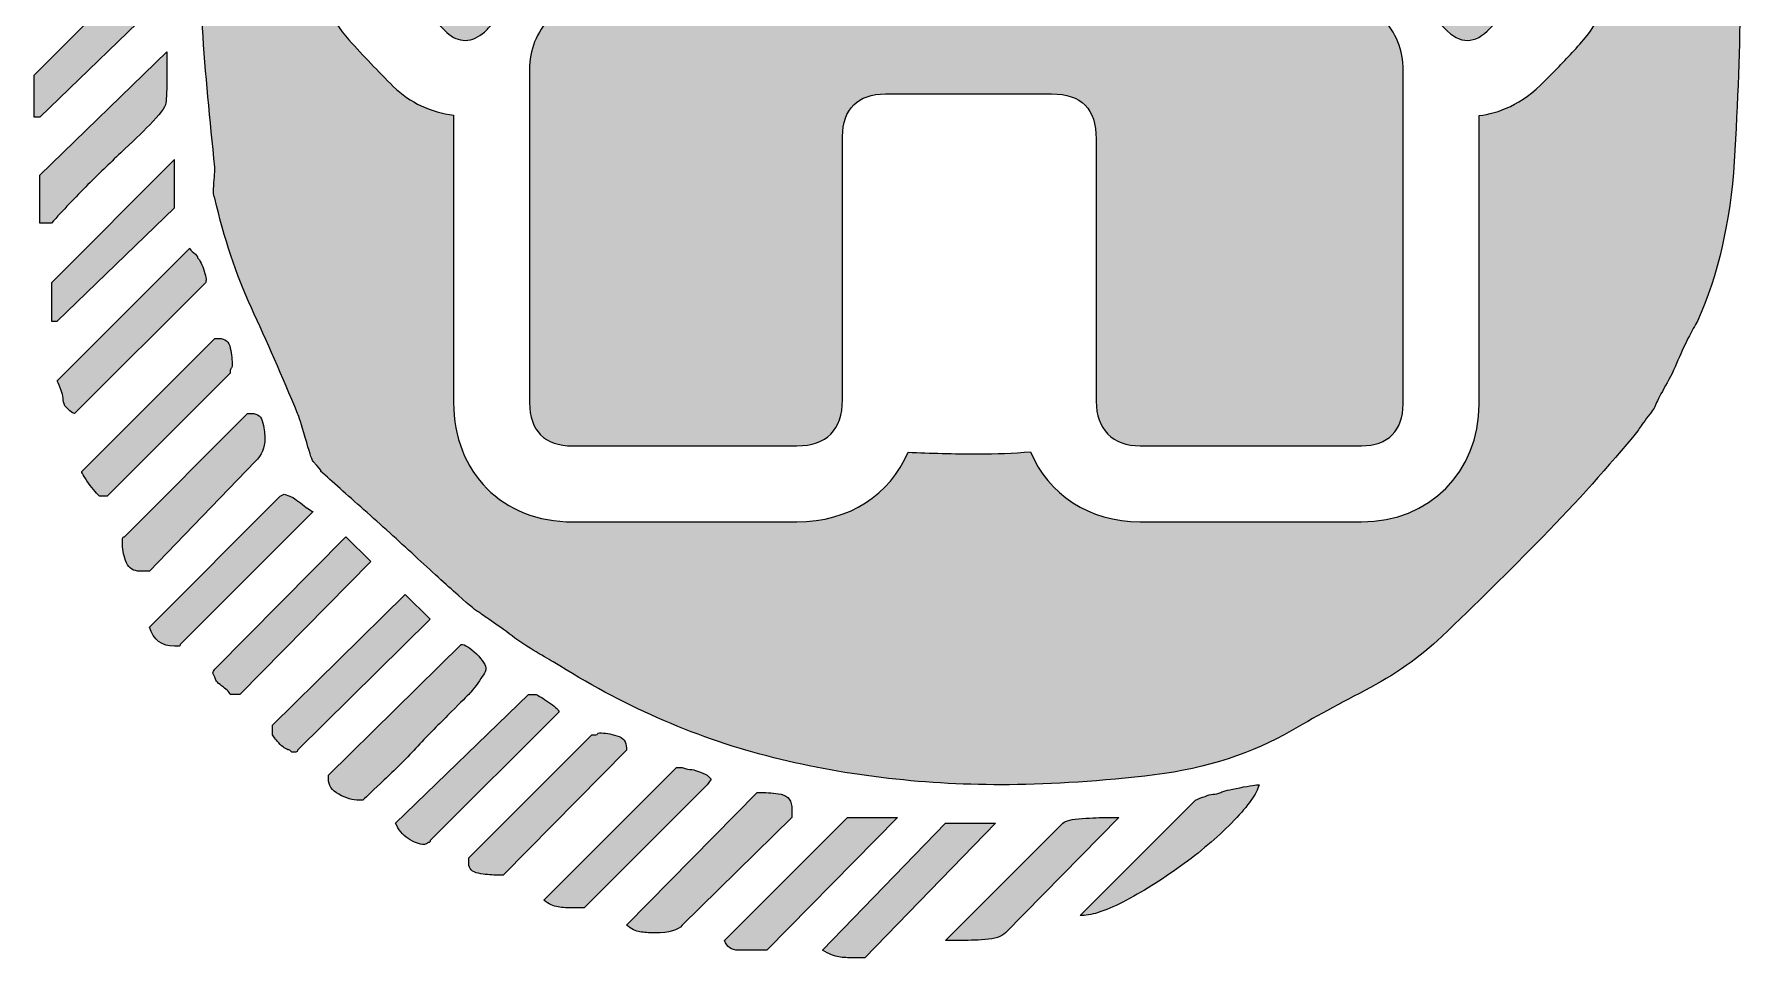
# Model space of a CAD drawing. Header units: inches. Extents: x 34 to 466, y -443 to -56.
# Drawn here: x 135.3 to 245.5, y -441 to -381.3 of the extents above; entities that cross this region are included whole.
import ezdxf

# ---------------------------------------------------------------- set-up
doc = ezdxf.new("R2010")
doc.units = ezdxf.units.IN
doc.header["$MEASUREMENT"] = 0
doc.layers.add('Layer 1', color=7, linetype='Continuous')

# ---------------------------------------------------------------- blocks, each defined once
blk = doc.blocks.new('block 9')
at = {"layer": 'Layer 1', "true_color": 0x024d84}
h = blk.add_hatch(color=156, dxfattribs=at)
h.dxf.hatch_style = 2
edge = h.paths.add_edge_path()
edge.add_spline(control_points=[(245.39, -374.45), (245.39, -373.66), (245.37, -372.95), (245.33, -372.33), (245.29, -371.71), (245.27, -371.36), (245.27, -371.28), (245.27, -371.19), (245.25, -370.96), (245.21, -370.59), (245.16, -370.22), (245.1, -369.83), (245.02, -369.41), (244.94, -369), (244.88, -368.6), (244.83, -368.23), (244.79, -367.86), (244.77, -367.59), (244.77, -367.42), (244.77, -367.42), (244.77, -364.94), (244.77, -364.94), (244.77, -364.77), (244.63, -364.4), (244.34, -363.82), (244.05, -363.24), (243.86, -362.87), (243.78, -362.7), (243.78, -362.62), (243.72, -362.39), (243.59, -362.02), (243.47, -361.64), (243.34, -361.25), (243.22, -360.83), (243.09, -360.42), (242.99, -360.03), (242.91, -359.65), (242.82, -359.28), (242.78, -359.05), (242.78, -358.97), (242.7, -358.81), (242.49, -358.29), (242.16, -357.42), (241.83, -356.55), (241.67, -356.03), (241.67, -355.86), (241.67, -355.78), (241.68, -355.43), (241.73, -354.81), (241.77, -354.18), (241.75, -353.83), (241.67, -353.75), (241.58, -353.58), (241.31, -353.27), (240.86, -352.82), (240.4, -352.36), (240.13, -352.09), (240.05, -352.01), (239.97, -351.93), (239.78, -351.68), (239.49, -351.26), (239.2, -350.85), (239.01, -350.56), (238.93, -350.39), (238.76, -350.14), (238.47, -349.75), (238.06, -349.21), (237.64, -348.67), (237.25, -348.16), (236.88, -347.66), (236.51, -347.16), (236.15, -346.73), (235.82, -346.35), (235.49, -345.98), (235.33, -345.75), (235.33, -345.67), (233.17, -343.27), (230.79, -341.2), (228.18, -339.45), (225.57, -337.71), (222.94, -335.89), (220.29, -333.98), (220.12, -333.82), (219.68, -333.45), (218.98, -332.87), (218.27, -332.29), (217.84, -331.96), (217.68, -331.87), (213.53, -329.47), (209.3, -327.89), (205, -327.15), (200.69, -326.4), (196.21, -326.03), (191.57, -326.03), (187.1, -326.03), (182.81, -326.84), (178.71, -328.45), (174.6, -330.07), (170.77, -332.08), (167.21, -334.48), (165.55, -335.56), (164.1, -336.56), (162.86, -337.47), (161.61, -338.38), (160.41, -339.5), (159.25, -340.82), (156.68, -343.89), (154.26, -347.1), (151.98, -350.45), (149.7, -353.81), (148.02, -357.35), (146.95, -361.08), (146.37, -362.91), (146.03, -364.69), (145.95, -366.43), (145.87, -368.17), (145.83, -369.99), (145.83, -371.9), (145.83, -374.96), (145.93, -377.97), (146.14, -380.91), (146.34, -383.85), (146.62, -386.86), (146.95, -389.92), (146.95, -390), (146.93, -390.34), (146.88, -390.92), (146.84, -391.5), (146.86, -391.83), (146.95, -391.91), (147.53, -394.48), (148.31, -396.84), (149.31, -399), (150.3, -401.15), (151.3, -403.43), (152.29, -405.83), (152.37, -406), (152.54, -406.52), (152.79, -407.39), (153.04, -408.26), (153.2, -408.77), (153.29, -408.94), (153.29, -408.94), (153.53, -409.19), (153.53, -409.19), (153.78, -409.44), (153.87, -409.56), (153.78, -409.56), (154.53, -410.23), (155.46, -411.05), (156.58, -412.05), (157.7, -413.04), (158.8, -414.04), (159.87, -415.03), (160.95, -416.02), (161.88, -416.88), (162.67, -417.58), (163.46, -418.28), (163.89, -418.64), (163.98, -418.64), (164.06, -418.72), (164.29, -418.88), (164.66, -419.13), (165.03, -419.38), (165.47, -419.69), (165.97, -420.06), (166.46, -420.44), (166.98, -420.79), (167.52, -421.12), (168.06, -421.45), (168.49, -421.7), (168.82, -421.87), (173.22, -424.68), (177.81, -426.71), (182.62, -427.96), (187.43, -429.2), (192.48, -429.82), (197.79, -429.82), (200.52, -429.82), (203.61, -429.64), (207.05, -429.26), (210.49, -428.89), (213.49, -428), (216.06, -426.59), (217.63, -425.68), (219.37, -424.73), (221.28, -423.73), (223.19, -422.74), (224.84, -421.58), (226.25, -420.25), (228.41, -418.18), (230.58, -416.02), (232.78, -413.79), (234.97, -411.55), (237.02, -409.27), (238.93, -406.95), (239.01, -406.78), (239.2, -406.52), (239.49, -406.14), (239.78, -405.77), (239.97, -405.5), (240.05, -405.33), (240.13, -405.09), (240.32, -404.71), (240.61, -404.22), (240.9, -403.72), (241.17, -403.18), (241.42, -402.6), (241.67, -402.02), (241.91, -401.48), (242.16, -400.98), (242.41, -400.49), (242.62, -400.11), (242.78, -399.87), (244.11, -396.88), (244.9, -393.44), (245.15, -389.55), (245.39, -385.65), (245.52, -382.05), (245.52, -378.73), (245.52, -378.24), (245.5, -377.6), (245.46, -376.81), (245.41, -376.02), (245.39, -375.23), (245.39, -374.45)], knot_values=[0, 0, 0, 0, 1, 1, 1, 2, 2, 2, 3, 3, 3, 4, 4, 4, 5, 5, 5, 6, 6, 6, 7, 7, 7, 8, 8, 8, 9, 9, 9, 10, 10, 10, 11, 11, 11, 12, 12, 12, 13, 13, 13, 14, 14, 14, 15, 15, 15, 16, 16, 16, 17, 17, 17, 18, 18, 18, 19, 19, 19, 20, 20, 20, 21, 21, 21, 22, 22, 22, 23, 23, 23, 24, 24, 24, 25, 25, 25, 26, 26, 26, 27, 27, 27, 28, 28, 28, 29, 29, 29, 30, 30, 30, 31, 31, 31, 32, 32, 32, 33, 33, 33, 34, 34, 34, 35, 35, 35, 36, 36, 36, 37, 37, 37, 38, 38, 38, 39, 39, 39, 40, 40, 40, 41, 41, 41, 42, 42, 42, 43, 43, 43, 44, 44, 44, 45, 45, 45, 46, 46, 46, 47, 47, 47, 48, 48, 48, 49, 49, 49, 50, 50, 50, 51, 51, 51, 52, 52, 52, 53, 53, 53, 54, 54, 54, 55, 55, 55, 56, 56, 56, 57, 57, 57, 58, 58, 58, 59, 59, 59, 60, 60, 60, 61, 61, 61, 62, 62, 62, 63, 63, 63, 64, 64, 64, 65, 65, 65, 66, 66, 66, 67, 67, 67, 68, 68, 68, 69, 69, 69, 70, 70, 70, 71, 71, 71, 72, 72, 72, 73, 73, 73, 74, 74, 74, 75, 75, 75, 75], degree=3, periodic=1)
edge = h.paths.add_edge_path()
edge.add_spline(control_points=[(236.82, -379.35), (236.76, -379.46), (236.72, -379.56), (236.67, -379.66), (236.43, -380.16), (236.07, -380.92), (235.42, -381.68), (234.77, -382.44), (234.11, -383.12), (233.47, -383.77), (233.47, -383.77), (232.91, -384.34), (232.91, -384.34), (231.42, -385.89), (229.88, -386.43), (228.67, -386.58), (228.66, -390.47), (228.66, -394.36), (228.66, -398.25), (228.66, -398.25), (228.66, -405.22), (228.66, -405.22), (228.66, -409.63), (225.46, -412.83), (221.07, -412.83), (221.07, -412.83), (213.77, -412.84), (213.77, -412.84), (213.77, -412.84), (206.75, -412.83), (206.75, -412.83), (203.45, -412.83), (200.82, -411.04), (199.66, -408.31), (198.56, -408.39), (197.44, -408.44), (196.29, -408.44), (194.69, -408.44), (193.2, -408.4), (191.75, -408.33), (190.58, -411.08), (187.96, -412.83), (184.57, -412.83), (184.57, -412.83), (177.14, -412.84), (177.14, -412.84), (177.14, -412.84), (170.07, -412.83), (170.07, -412.83), (165.54, -412.83), (162.38, -409.66), (162.38, -405.12), (162.38, -405.12), (162.38, -395.85), (162.38, -395.85), (162.38, -395.85), (162.38, -394.31), (162.38, -394.31), (162.38, -394.31), (162.38, -391.31), (162.38, -391.31), (162.38, -389.72), (162.38, -388.14), (162.38, -386.55), (160.92, -386.38), (159.56, -385.75), (158.48, -384.69), (157.5, -383.72), (156.54, -382.71), (155.61, -381.69), (153.11, -378.94), (153.22, -374.93), (155.87, -372.16), (155.87, -372.16), (161.63, -366.15), (161.63, -366.15), (161.63, -366.15), (164.02, -363.65), (164.02, -363.65), (164.02, -363.65), (167.72, -359.79), (167.72, -359.79), (167.72, -359.79), (190.47, -336.03), (190.47, -336.03), (192.31, -334.1), (194.24, -333.7), (195.53, -333.7), (195.53, -333.7), (195.53, -333.7), (195.53, -333.7), (196.82, -333.7), (198.73, -334.09), (200.54, -335.99), (200.54, -335.99), (202.1, -337.62), (202.1, -337.62), (203.12, -338.68), (204.13, -339.74), (205.15, -340.8), (205.77, -337.54), (208.41, -335.37), (211.98, -335.36), (211.98, -335.36), (214.38, -335.36), (214.38, -335.36), (214.38, -335.36), (216.41, -335.36), (216.41, -335.36), (220.36, -335.38), (223.25, -338.25), (223.28, -342.18), (223.3, -343.88), (223.29, -345.57), (223.29, -347.27), (223.29, -347.27), (223.29, -349.34), (223.29, -349.34), (223.29, -349.34), (223.29, -350.99), (223.29, -350.99), (223.29, -352.82), (223.29, -354.64), (223.27, -356.46), (223.26, -357.62), (222.89, -358.5), (222.61, -359.05), (226.79, -363.43), (230.98, -367.8), (235.17, -372.18), (235.91, -372.96), (236.31, -373.75), (236.58, -374.28), (236.63, -374.37), (236.67, -374.46), (236.73, -374.56), (236.73, -374.56), (238.12, -376.93), (238.12, -376.93), (238.12, -376.93), (236.82, -379.35), (236.82, -379.35)], knot_values=[0, 0, 0, 0, 1, 1, 1, 2, 2, 2, 3, 3, 3, 4, 4, 4, 5, 5, 5, 6, 6, 6, 7, 7, 7, 8, 8, 8, 9, 9, 9, 10, 10, 10, 11, 11, 11, 12, 12, 12, 13, 13, 13, 14, 14, 14, 15, 15, 15, 16, 16, 16, 17, 17, 17, 18, 18, 18, 19, 19, 19, 20, 20, 20, 21, 21, 21, 22, 22, 22, 23, 23, 23, 24, 24, 24, 25, 25, 25, 26, 26, 26, 27, 27, 27, 28, 28, 28, 29, 29, 29, 30, 30, 30, 31, 31, 31, 32, 32, 32, 33, 33, 33, 34, 34, 34, 35, 35, 35, 36, 36, 36, 37, 37, 37, 38, 38, 38, 39, 39, 39, 40, 40, 40, 41, 41, 41, 42, 42, 42, 43, 43, 43, 44, 44, 44, 45, 45, 45, 46, 46, 46, 47, 47, 47, 47], degree=3, periodic=1)
h = blk.add_hatch(color=156, dxfattribs=at)
h.dxf.hatch_style = 2
edge = h.paths.add_edge_path()
edge.add_spline(control_points=[(143.84, -378.73), (143.84, -378.73), (143.84, -378.24), (143.84, -378.24), (143.84, -377.82), (143.78, -377.45), (143.65, -377.12), (143.53, -376.79), (143.38, -376.41), (143.22, -376), (143.22, -376), (135.26, -383.96), (135.26, -383.96), (135.26, -383.96), (135.26, -386.69), (135.26, -386.69), (135.26, -386.69), (135.64, -386.69), (135.64, -386.69), (135.64, -386.69), (143.84, -378.73), (143.84, -378.73)], knot_values=[0, 0, 0, 0, 1, 1, 1, 2, 2, 2, 3, 3, 3, 4, 4, 4, 5, 5, 5, 6, 6, 6, 7, 7, 7, 7], degree=3, periodic=1)
h = blk.add_hatch(color=156, dxfattribs=at)
h.dxf.hatch_style = 2
edge = h.paths.add_edge_path()
edge.add_spline(control_points=[(138.74, -391.04), (139.4, -390.38), (140.11, -389.69), (140.86, -388.99), (141.6, -388.29), (142.22, -387.68), (142.72, -387.19), (143.38, -386.52), (143.73, -386.05), (143.78, -385.76), (143.82, -385.47), (143.84, -384.87), (143.84, -383.96), (143.84, -383.96), (143.84, -382.46), (143.84, -382.46), (143.84, -382.46), (135.64, -390.42), (135.64, -390.42), (135.64, -390.42), (135.64, -393.53), (135.64, -393.53), (135.64, -393.53), (136.38, -393.53), (136.38, -393.53), (137.13, -392.7), (137.91, -391.87), (138.74, -391.04)], knot_values=[0, 0, 0, 0, 1, 1, 1, 2, 2, 2, 3, 3, 3, 4, 4, 4, 5, 5, 5, 6, 6, 6, 7, 7, 7, 8, 8, 8, 9, 9, 9, 9], degree=3, periodic=1)
h = blk.add_hatch(color=156, dxfattribs=at)
h.dxf.hatch_style = 2
h.paths.add_polyline_path([(144.34, -392.53), (144.34, -389.42), (136.38, -397.38), (136.38, -399.87), (136.75, -399.87)])
h = blk.add_hatch(color=156, dxfattribs=at)
h.dxf.hatch_style = 2
edge = h.paths.add_edge_path()
edge.add_spline(control_points=[(146.26, -396.63), (146.14, -396.22), (145.99, -395.93), (145.83, -395.76), (145.83, -395.68), (145.75, -395.58), (145.58, -395.45), (145.41, -395.33), (145.33, -395.23), (145.33, -395.14), (145.33, -395.14), (136.75, -403.72), (136.75, -403.72), (136.84, -403.89), (136.92, -404.09), (137, -404.34), (137.08, -404.51), (137.13, -404.67), (137.13, -404.84), (137.13, -405), (137.17, -405.17), (137.25, -405.33), (137.33, -405.42), (137.44, -405.52), (137.56, -405.65), (137.69, -405.77), (137.79, -405.83), (137.87, -405.83), (137.87, -405.83), (146.33, -397.38), (146.33, -397.38), (146.41, -397.3), (146.39, -397.05), (146.26, -396.63)], knot_values=[0, 0, 0, 0, 1, 1, 1, 2, 2, 2, 3, 3, 3, 4, 4, 4, 5, 5, 5, 6, 6, 6, 7, 7, 7, 8, 8, 8, 9, 9, 9, 10, 10, 10, 11, 11, 11, 11], degree=3, periodic=1)
h = blk.add_hatch(color=156, dxfattribs=at)
h.dxf.hatch_style = 2
edge = h.paths.add_edge_path()
edge.add_spline(control_points=[(147.94, -403.1), (147.94, -403.02), (147.96, -402.95), (148, -402.91), (148.04, -402.87), (148.07, -402.81), (148.07, -402.72), (148.07, -402.39), (148.02, -402.02), (147.94, -401.61), (147.86, -401.19), (147.61, -400.98), (147.2, -400.98), (147.2, -400.98), (146.95, -400.98), (146.95, -400.98), (146.95, -400.98), (138.37, -409.56), (138.37, -409.56), (138.29, -409.56), (138.39, -409.77), (138.68, -410.18), (138.97, -410.6), (139.24, -410.93), (139.49, -411.18), (139.49, -411.18), (139.61, -411.18), (139.61, -411.18), (139.61, -411.18), (139.99, -411.18), (139.99, -411.18), (139.99, -411.18), (147.94, -403.22), (147.94, -403.22), (147.94, -403.22), (147.94, -403.1), (147.94, -403.1)], knot_values=[0, 0, 0, 0, 1, 1, 1, 2, 2, 2, 3, 3, 3, 4, 4, 4, 5, 5, 5, 6, 6, 6, 7, 7, 7, 8, 8, 8, 9, 9, 9, 10, 10, 10, 11, 11, 11, 12, 12, 12, 12], degree=3, periodic=1)
h = blk.add_hatch(color=156, dxfattribs=at)
h.dxf.hatch_style = 2
edge = h.paths.add_edge_path()
edge.add_spline(control_points=[(149.56, -408.94), (149.97, -408.53), (150.18, -408.03), (150.18, -407.45), (150.18, -407.2), (150.14, -406.87), (150.05, -406.45), (149.97, -406.04), (149.72, -405.83), (149.31, -405.83), (149.31, -405.83), (149.06, -405.83), (149.06, -405.83), (149.06, -405.83), (141.11, -413.79), (141.11, -413.79), (141.02, -413.79), (140.98, -413.83), (140.98, -413.91), (140.98, -413.91), (140.98, -414.28), (140.98, -414.28), (140.98, -414.7), (141.06, -415.09), (141.23, -415.47), (141.39, -415.84), (141.68, -416.02), (142.1, -416.02), (142.1, -416.02), (142.72, -416.02), (142.72, -416.02), (142.72, -416.02), (149.56, -408.94), (149.56, -408.94)], knot_values=[0, 0, 0, 0, 1, 1, 1, 2, 2, 2, 3, 3, 3, 4, 4, 4, 5, 5, 5, 6, 6, 6, 7, 7, 7, 8, 8, 8, 9, 9, 9, 10, 10, 10, 11, 11, 11, 11], degree=3, periodic=1)
h = blk.add_hatch(color=156, dxfattribs=at)
h.dxf.hatch_style = 2
edge = h.paths.add_edge_path()
edge.add_spline(control_points=[(152.48, -411.61), (152.1, -411.32), (151.88, -411.18), (151.79, -411.18), (151.79, -411.18), (151.42, -411.05), (151.42, -411.05), (151.42, -411.05), (151.17, -411.18), (151.17, -411.18), (151.17, -411.18), (142.72, -419.63), (142.72, -419.63), (142.97, -420.46), (143.51, -420.87), (144.34, -420.87), (144.34, -420.87), (144.59, -420.87), (144.59, -420.87), (144.67, -420.87), (144.71, -420.83), (144.71, -420.75), (144.71, -420.75), (153.29, -412.17), (153.29, -412.17), (153.12, -412.09), (152.85, -411.9), (152.48, -411.61)], knot_values=[0, 0, 0, 0, 1, 1, 1, 2, 2, 2, 3, 3, 3, 4, 4, 4, 5, 5, 5, 6, 6, 6, 7, 7, 7, 8, 8, 8, 9, 9, 9, 9], degree=3, periodic=1)
h = blk.add_hatch(color=156, dxfattribs=at)
h.dxf.hatch_style = 2
edge = h.paths.add_edge_path()
edge.add_spline(control_points=[(155.4, -413.79), (155.4, -413.79), (146.95, -422.36), (146.95, -422.36), (146.86, -422.45), (146.82, -422.53), (146.82, -422.61), (146.82, -422.61), (146.95, -422.86), (146.95, -422.86), (146.95, -423.03), (147.09, -423.21), (147.38, -423.42), (147.67, -423.63), (147.86, -423.81), (147.94, -423.98), (147.94, -423.98), (148.31, -423.98), (148.31, -423.98), (148.31, -423.98), (148.56, -423.98), (148.56, -423.98), (148.56, -423.98), (157.02, -415.4), (157.02, -415.4), (157.02, -415.4), (155.4, -413.79), (155.4, -413.79)], knot_values=[0, 0, 0, 0, 1, 1, 1, 2, 2, 2, 3, 3, 3, 4, 4, 4, 5, 5, 5, 6, 6, 6, 7, 7, 7, 8, 8, 8, 9, 9, 9, 9], degree=3, periodic=1)
h = blk.add_hatch(color=156, dxfattribs=at)
h.dxf.hatch_style = 2
edge = h.paths.add_edge_path()
edge.add_spline(control_points=[(159.25, -417.52), (159.25, -417.52), (150.68, -425.97), (150.68, -425.97), (150.68, -425.97), (150.68, -426.34), (150.68, -426.34), (150.68, -426.34), (150.68, -426.59), (150.68, -426.59), (150.76, -426.76), (150.92, -426.96), (151.17, -427.21), (151.42, -427.46), (151.63, -427.58), (151.79, -427.58), (151.79, -427.58), (151.92, -427.71), (151.92, -427.71), (151.92, -427.71), (152.17, -427.71), (152.17, -427.71), (152.25, -427.71), (152.29, -427.67), (152.29, -427.58), (152.29, -427.58), (160.87, -419.13), (160.87, -419.13), (160.87, -419.13), (159.25, -417.52), (159.25, -417.52)], knot_values=[0, 0, 0, 0, 1, 1, 1, 2, 2, 2, 3, 3, 3, 4, 4, 4, 5, 5, 5, 6, 6, 6, 7, 7, 7, 8, 8, 8, 9, 9, 9, 10, 10, 10, 10], degree=3, periodic=1)
h = blk.add_hatch(color=156, dxfattribs=at)
h.dxf.hatch_style = 2
edge = h.paths.add_edge_path()
edge.add_spline(control_points=[(161.99, -425.35), (162.65, -424.68), (163.11, -424.23), (163.36, -423.98), (163.52, -423.81), (163.75, -423.53), (164.04, -423.11), (164.33, -422.7), (164.47, -422.45), (164.47, -422.36), (164.47, -422.12), (164.27, -421.78), (163.85, -421.37), (163.44, -420.96), (163.11, -420.75), (162.86, -420.75), (162.86, -420.75), (154.28, -429.2), (154.28, -429.2), (154.28, -429.2), (154.28, -429.45), (154.28, -429.45), (154.28, -429.86), (154.51, -430.19), (154.96, -430.44), (155.42, -430.69), (155.85, -430.82), (156.27, -430.82), (156.27, -430.82), (156.52, -430.82), (156.52, -430.82), (156.77, -430.57), (157.22, -430.13), (157.89, -429.51), (158.55, -428.89), (159.23, -428.21), (159.94, -427.46), (160.64, -426.71), (161.32, -426.01), (161.99, -425.35)], knot_values=[0, 0, 0, 0, 1, 1, 1, 2, 2, 2, 3, 3, 3, 4, 4, 4, 5, 5, 5, 6, 6, 6, 7, 7, 7, 8, 8, 8, 9, 9, 9, 10, 10, 10, 11, 11, 11, 12, 12, 12, 13, 13, 13, 13], degree=3, periodic=1)
h = blk.add_hatch(color=156, dxfattribs=at)
h.dxf.hatch_style = 2
edge = h.paths.add_edge_path()
edge.add_spline(control_points=[(168.51, -424.48), (168.14, -424.23), (167.87, -424.06), (167.71, -423.98), (167.71, -423.98), (167.33, -423.98), (167.33, -423.98), (167.33, -423.98), (167.21, -423.98), (167.21, -423.98), (167.21, -423.98), (158.63, -432.31), (158.63, -432.31), (158.8, -432.72), (159.07, -433.05), (159.44, -433.3), (159.81, -433.55), (160.16, -433.68), (160.5, -433.68), (160.58, -433.68), (160.66, -433.63), (160.74, -433.55), (160.83, -433.55), (160.87, -433.51), (160.87, -433.43), (160.87, -433.43), (169.2, -425.1), (169.2, -425.1), (169.11, -424.93), (168.89, -424.73), (168.51, -424.48)], knot_values=[0, 0, 0, 0, 1, 1, 1, 2, 2, 2, 3, 3, 3, 4, 4, 4, 5, 5, 5, 6, 6, 6, 7, 7, 7, 8, 8, 8, 9, 9, 9, 10, 10, 10, 10], degree=3, periodic=1)
h = blk.add_hatch(color=156, dxfattribs=at)
h.dxf.hatch_style = 2
edge = h.paths.add_edge_path()
edge.add_spline(control_points=[(173.55, -427.46), (173.55, -427.05), (173.34, -426.78), (172.93, -426.65), (172.51, -426.53), (172.14, -426.47), (171.81, -426.47), (171.72, -426.47), (171.68, -426.49), (171.68, -426.53), (171.68, -426.57), (171.64, -426.59), (171.56, -426.59), (171.56, -426.59), (171.31, -426.59), (171.31, -426.59), (171.31, -426.59), (163.36, -434.55), (163.36, -434.55), (163.36, -434.55), (163.36, -434.92), (163.36, -434.92), (163.36, -435.25), (163.56, -435.46), (163.98, -435.54), (164.39, -435.62), (164.76, -435.66), (165.1, -435.66), (165.1, -435.66), (165.59, -435.66), (165.59, -435.66), (165.59, -435.66), (173.55, -427.58), (173.55, -427.58), (173.55, -427.58), (173.55, -427.46), (173.55, -427.46)], knot_values=[0, 0, 0, 0, 1, 1, 1, 2, 2, 2, 3, 3, 3, 4, 4, 4, 5, 5, 5, 6, 6, 6, 7, 7, 7, 8, 8, 8, 9, 9, 9, 10, 10, 10, 11, 11, 11, 12, 12, 12, 12], degree=3, periodic=1)
h = blk.add_hatch(color=156, dxfattribs=at)
h.dxf.hatch_style = 2
edge = h.paths.add_edge_path()
edge.add_spline(control_points=[(179.02, -429.45), (179.02, -429.45), (178.77, -429.2), (178.77, -429.2), (178.6, -429.12), (178.4, -429.04), (178.15, -428.95), (177.98, -428.87), (177.81, -428.83), (177.65, -428.83), (177.48, -428.83), (177.32, -428.79), (177.15, -428.7), (177.15, -428.7), (176.9, -428.7), (176.9, -428.7), (176.9, -428.7), (176.78, -428.7), (176.78, -428.7), (176.78, -428.7), (168.2, -437.28), (168.2, -437.28), (168.53, -437.53), (168.84, -437.67), (169.13, -437.72), (169.42, -437.76), (169.78, -437.78), (170.19, -437.78), (170.19, -437.78), (170.81, -437.78), (170.81, -437.78), (170.81, -437.78), (178.77, -429.82), (178.77, -429.82), (178.77, -429.82), (179.02, -429.45), (179.02, -429.45)], knot_values=[0, 0, 0, 0, 1, 1, 1, 2, 2, 2, 3, 3, 3, 4, 4, 4, 5, 5, 5, 6, 6, 6, 7, 7, 7, 8, 8, 8, 9, 9, 9, 10, 10, 10, 11, 11, 11, 12, 12, 12, 12], degree=3, periodic=1)
h = blk.add_hatch(color=156, dxfattribs=at)
h.dxf.hatch_style = 2
edge = h.paths.add_edge_path()
edge.add_spline(control_points=[(211.96, -430.32), (211.79, -430.4), (211.62, -430.44), (211.46, -430.44), (211.29, -430.44), (211.13, -430.48), (210.96, -430.57), (210.71, -430.65), (210.51, -430.73), (210.34, -430.82), (210.34, -430.82), (202.88, -438.27), (202.88, -438.27), (202.88, -438.27), (203.01, -438.27), (203.01, -438.27), (203.67, -438.27), (204.62, -437.94), (205.87, -437.28), (207.11, -436.62), (208.35, -435.83), (209.59, -434.92), (210.84, -434.01), (211.91, -433.07), (212.83, -432.12), (213.74, -431.17), (214.28, -430.4), (214.44, -429.82), (214.28, -429.82), (213.86, -429.88), (213.2, -430.01), (212.54, -430.13), (212.12, -430.24), (211.96, -430.32)], knot_values=[0, 0, 0, 0, 1, 1, 1, 2, 2, 2, 3, 3, 3, 4, 4, 4, 5, 5, 5, 6, 6, 6, 7, 7, 7, 8, 8, 8, 9, 9, 9, 10, 10, 10, 11, 11, 11, 11], degree=3, periodic=1)
h = blk.add_hatch(color=156, dxfattribs=at)
h.dxf.hatch_style = 2
edge = h.paths.add_edge_path()
edge.add_spline(control_points=[(184.24, -431.44), (184.24, -430.86), (184.01, -430.53), (183.55, -430.44), (183.1, -430.36), (182.66, -430.32), (182.25, -430.32), (182.25, -430.32), (182, -430.32), (182, -430.32), (182, -430.32), (173.55, -438.9), (173.55, -438.9), (173.88, -439.15), (174.17, -439.29), (174.42, -439.33), (174.67, -439.37), (175, -439.39), (175.41, -439.39), (176.32, -439.39), (176.9, -439.23), (177.15, -438.9), (177.15, -438.9), (184.24, -431.93), (184.24, -431.93), (184.24, -431.93), (184.24, -431.44), (184.24, -431.44)], knot_values=[0, 0, 0, 0, 1, 1, 1, 2, 2, 2, 3, 3, 3, 4, 4, 4, 5, 5, 5, 6, 6, 6, 7, 7, 7, 8, 8, 8, 9, 9, 9, 9], degree=3, periodic=1)
h = blk.add_hatch(color=156, dxfattribs=at)
h.dxf.hatch_style = 2
edge = h.paths.add_edge_path()
edge.add_spline(control_points=[(187.84, -431.93), (187.84, -431.93), (179.89, -439.89), (179.89, -439.89), (180.05, -440.3), (180.34, -440.51), (180.76, -440.51), (181.17, -440.51), (181.46, -440.51), (181.63, -440.51), (181.63, -440.51), (182.62, -440.51), (182.62, -440.51), (182.62, -440.51), (191.07, -431.93), (191.07, -431.93), (191.07, -431.93), (187.84, -431.93), (187.84, -431.93)], knot_values=[0, 0, 0, 0, 1, 1, 1, 2, 2, 2, 3, 3, 3, 4, 4, 4, 5, 5, 5, 6, 6, 6, 6], degree=3, periodic=1)
h = blk.add_hatch(color=156, dxfattribs=at)
h.dxf.hatch_style = 2
edge = h.paths.add_edge_path()
edge.add_spline(control_points=[(204.62, -431.93), (204.21, -431.93), (203.67, -431.96), (203.01, -432), (202.34, -432.04), (201.93, -432.14), (201.76, -432.31), (201.76, -432.31), (194.18, -439.89), (194.18, -439.89), (194.18, -439.89), (195.05, -439.89), (195.05, -439.89), (195.55, -439.89), (196.11, -439.87), (196.73, -439.83), (197.35, -439.79), (197.79, -439.64), (198.04, -439.39), (198.04, -439.39), (205.37, -431.93), (205.37, -431.93), (205.37, -431.93), (204.62, -431.93), (204.62, -431.93)], knot_values=[0, 0, 0, 0, 1, 1, 1, 2, 2, 2, 3, 3, 3, 4, 4, 4, 5, 5, 5, 6, 6, 6, 7, 7, 7, 8, 8, 8, 8], degree=3, periodic=1)
h = blk.add_hatch(color=156, dxfattribs=at)
h.dxf.hatch_style = 2
edge = h.paths.add_edge_path()
edge.add_spline(control_points=[(194.18, -432.31), (194.18, -432.31), (186.23, -440.51), (186.23, -440.51), (186.64, -440.76), (186.99, -440.9), (187.28, -440.95), (187.57, -440.99), (187.88, -441.01), (188.21, -441.01), (188.21, -441.01), (188.96, -441.01), (188.96, -441.01), (188.96, -441.01), (197.41, -432.31), (197.41, -432.31), (197.41, -432.31), (194.18, -432.31), (194.18, -432.31)], knot_values=[0, 0, 0, 0, 1, 1, 1, 2, 2, 2, 3, 3, 3, 4, 4, 4, 5, 5, 5, 6, 6, 6, 6], degree=3, periodic=1)
at = {"layer": 'Layer 1', "lineweight": 0}
blk.add_lwpolyline([(144.34, -392.53), (144.34, -389.42), (136.38, -397.38), (136.38, -399.87), (136.75, -399.87), (144.34, -392.53)], dxfattribs=at)
for points, knots in [([(245.39, -374.45), (245.39, -373.66), (245.37, -372.95), (245.33, -372.33), (245.29, -371.71), (245.27, -371.36), (245.27, -371.28), (245.27, -371.19), (245.25, -370.96), (245.21, -370.59), (245.16, -370.22), (245.1, -369.83), (245.02, -369.41), (244.94, -369), (244.88, -368.6), (244.83, -368.23), (244.79, -367.86), (244.77, -367.59), (244.77, -367.42), (244.77, -367.42), (244.77, -364.94), (244.77, -364.94), (244.77, -364.77), (244.63, -364.4), (244.34, -363.82), (244.05, -363.24), (243.86, -362.87), (243.78, -362.7), (243.78, -362.62), (243.72, -362.39), (243.59, -362.02), (243.47, -361.64), (243.34, -361.25), (243.22, -360.83), (243.09, -360.42), (242.99, -360.03), (242.91, -359.65), (242.82, -359.28), (242.78, -359.05), (242.78, -358.97), (242.7, -358.81), (242.49, -358.29), (242.16, -357.42), (241.83, -356.55), (241.67, -356.03), (241.67, -355.86), (241.67, -355.78), (241.68, -355.43), (241.73, -354.81), (241.77, -354.18), (241.75, -353.83), (241.67, -353.75), (241.58, -353.58), (241.31, -353.27), (240.86, -352.82), (240.4, -352.36), (240.13, -352.09), (240.05, -352.01), (239.97, -351.93), (239.78, -351.68), (239.49, -351.26), (239.2, -350.85), (239.01, -350.56), (238.93, -350.39), (238.76, -350.14), (238.47, -349.75), (238.06, -349.21), (237.64, -348.67), (237.25, -348.16), (236.88, -347.66), (236.51, -347.16), (236.15, -346.73), (235.82, -346.35), (235.49, -345.98), (235.33, -345.75), (235.33, -345.67), (233.17, -343.27), (230.79, -341.2), (228.18, -339.45), (225.57, -337.71), (222.94, -335.89), (220.29, -333.98), (220.12, -333.82), (219.68, -333.45), (218.98, -332.87), (218.27, -332.29), (217.84, -331.96), (217.68, -331.87), (213.53, -329.47), (209.3, -327.89), (205, -327.15), (200.69, -326.4), (196.21, -326.03), (191.57, -326.03), (187.1, -326.03), (182.81, -326.84), (178.71, -328.45), (174.6, -330.07), (170.77, -332.08), (167.21, -334.48), (165.55, -335.56), (164.1, -336.56), (162.86, -337.47), (161.61, -338.38), (160.41, -339.5), (159.25, -340.82), (156.68, -343.89), (154.26, -347.1), (151.98, -350.45), (149.7, -353.81), (148.02, -357.35), (146.95, -361.08), (146.37, -362.91), (146.03, -364.69), (145.95, -366.43), (145.87, -368.17), (145.83, -369.99), (145.83, -371.9), (145.83, -374.96), (145.93, -377.97), (146.14, -380.91), (146.34, -383.85), (146.62, -386.86), (146.95, -389.92), (146.95, -390), (146.93, -390.34), (146.88, -390.92), (146.84, -391.5), (146.86, -391.83), (146.95, -391.91), (147.53, -394.48), (148.31, -396.84), (149.31, -399), (150.3, -401.15), (151.3, -403.43), (152.29, -405.83), (152.37, -406), (152.54, -406.52), (152.79, -407.39), (153.04, -408.26), (153.2, -408.77), (153.29, -408.94), (153.29, -408.94), (153.53, -409.19), (153.53, -409.19), (153.78, -409.44), (153.87, -409.56), (153.78, -409.56), (154.53, -410.23), (155.46, -411.05), (156.58, -412.05), (157.7, -413.04), (158.8, -414.04), (159.87, -415.03), (160.95, -416.02), (161.88, -416.88), (162.67, -417.58), (163.46, -418.28), (163.89, -418.64), (163.98, -418.64), (164.06, -418.72), (164.29, -418.88), (164.66, -419.13), (165.03, -419.38), (165.47, -419.69), (165.97, -420.06), (166.46, -420.44), (166.98, -420.79), (167.52, -421.12), (168.06, -421.45), (168.49, -421.7), (168.82, -421.87), (173.22, -424.68), (177.81, -426.71), (182.62, -427.96), (187.43, -429.2), (192.48, -429.82), (197.79, -429.82), (200.52, -429.82), (203.61, -429.64), (207.05, -429.26), (210.49, -428.89), (213.49, -428), (216.06, -426.59), (217.63, -425.68), (219.37, -424.73), (221.28, -423.73), (223.19, -422.74), (224.84, -421.58), (226.25, -420.25), (228.41, -418.18), (230.58, -416.02), (232.78, -413.79), (234.97, -411.55), (237.02, -409.27), (238.93, -406.95), (239.01, -406.78), (239.2, -406.52), (239.49, -406.14), (239.78, -405.77), (239.97, -405.5), (240.05, -405.33), (240.13, -405.09), (240.32, -404.71), (240.61, -404.22), (240.9, -403.72), (241.17, -403.18), (241.42, -402.6), (241.67, -402.02), (241.91, -401.48), (242.16, -400.98), (242.41, -400.49), (242.62, -400.11), (242.78, -399.87), (244.11, -396.88), (244.9, -393.44), (245.15, -389.55), (245.39, -385.65), (245.52, -382.05), (245.52, -378.73), (245.52, -378.24), (245.5, -377.6), (245.46, -376.81), (245.41, -376.02), (245.39, -375.23), (245.39, -374.45)], [0, 0, 0, 0, 1, 1, 1, 2, 2, 2, 3, 3, 3, 4, 4, 4, 5, 5, 5, 6, 6, 6, 7, 7, 7, 8, 8, 8, 9, 9, 9, 10, 10, 10, 11, 11, 11, 12, 12, 12, 13, 13, 13, 14, 14, 14, 15, 15, 15, 16, 16, 16, 17, 17, 17, 18, 18, 18, 19, 19, 19, 20, 20, 20, 21, 21, 21, 22, 22, 22, 23, 23, 23, 24, 24, 24, 25, 25, 25, 26, 26, 26, 27, 27, 27, 28, 28, 28, 29, 29, 29, 30, 30, 30, 31, 31, 31, 32, 32, 32, 33, 33, 33, 34, 34, 34, 35, 35, 35, 36, 36, 36, 37, 37, 37, 38, 38, 38, 39, 39, 39, 40, 40, 40, 41, 41, 41, 42, 42, 42, 43, 43, 43, 44, 44, 44, 45, 45, 45, 46, 46, 46, 47, 47, 47, 48, 48, 48, 49, 49, 49, 50, 50, 50, 51, 51, 51, 52, 52, 52, 53, 53, 53, 54, 54, 54, 55, 55, 55, 56, 56, 56, 57, 57, 57, 58, 58, 58, 59, 59, 59, 60, 60, 60, 61, 61, 61, 62, 62, 62, 63, 63, 63, 64, 64, 64, 65, 65, 65, 66, 66, 66, 67, 67, 67, 68, 68, 68, 69, 69, 69, 70, 70, 70, 71, 71, 71, 72, 72, 72, 73, 73, 73, 74, 74, 74, 75, 75, 75, 75]), ([(236.82, -379.35), (236.76, -379.46), (236.72, -379.56), (236.67, -379.66), (236.43, -380.16), (236.07, -380.92), (235.42, -381.68), (234.77, -382.44), (234.11, -383.12), (233.47, -383.77), (233.47, -383.77), (232.91, -384.34), (232.91, -384.34), (231.42, -385.89), (229.88, -386.43), (228.67, -386.58), (228.66, -390.47), (228.66, -394.36), (228.66, -398.25), (228.66, -398.25), (228.66, -405.22), (228.66, -405.22), (228.66, -409.63), (225.46, -412.83), (221.07, -412.83), (221.07, -412.83), (213.77, -412.84), (213.77, -412.84), (213.77, -412.84), (206.75, -412.83), (206.75, -412.83), (203.45, -412.83), (200.82, -411.04), (199.66, -408.31), (198.56, -408.39), (197.44, -408.44), (196.29, -408.44), (194.69, -408.44), (193.2, -408.4), (191.75, -408.33), (190.58, -411.08), (187.96, -412.83), (184.57, -412.83), (184.57, -412.83), (177.14, -412.84), (177.14, -412.84), (177.14, -412.84), (170.07, -412.83), (170.07, -412.83), (165.54, -412.83), (162.38, -409.66), (162.38, -405.12), (162.38, -405.12), (162.38, -395.85), (162.38, -395.85), (162.38, -395.85), (162.38, -394.31), (162.38, -394.31), (162.38, -394.31), (162.38, -391.31), (162.38, -391.31), (162.38, -389.72), (162.38, -388.14), (162.38, -386.55), (160.92, -386.38), (159.56, -385.75), (158.48, -384.69), (157.5, -383.72), (156.54, -382.71), (155.61, -381.69), (153.11, -378.94), (153.22, -374.93), (155.87, -372.16), (155.87, -372.16), (161.63, -366.15), (161.63, -366.15), (161.63, -366.15), (164.02, -363.65), (164.02, -363.65), (164.02, -363.65), (167.72, -359.79), (167.72, -359.79), (167.72, -359.79), (190.47, -336.03), (190.47, -336.03), (192.31, -334.1), (194.24, -333.7), (195.53, -333.7), (195.53, -333.7), (195.53, -333.7), (195.53, -333.7), (196.82, -333.7), (198.73, -334.09), (200.54, -335.99), (200.54, -335.99), (202.1, -337.62), (202.1, -337.62), (203.12, -338.68), (204.13, -339.74), (205.15, -340.8), (205.77, -337.54), (208.41, -335.37), (211.98, -335.36), (211.98, -335.36), (214.38, -335.36), (214.38, -335.36), (214.38, -335.36), (216.41, -335.36), (216.41, -335.36), (220.36, -335.38), (223.25, -338.25), (223.28, -342.18), (223.3, -343.88), (223.29, -345.57), (223.29, -347.27), (223.29, -347.27), (223.29, -349.34), (223.29, -349.34), (223.29, -349.34), (223.29, -350.99), (223.29, -350.99), (223.29, -352.82), (223.29, -354.64), (223.27, -356.46), (223.26, -357.62), (222.89, -358.5), (222.61, -359.05), (226.79, -363.43), (230.98, -367.8), (235.17, -372.18), (235.91, -372.96), (236.31, -373.75), (236.58, -374.28), (236.63, -374.37), (236.67, -374.46), (236.73, -374.56), (236.73, -374.56), (238.12, -376.93), (238.12, -376.93), (238.12, -376.93), (236.82, -379.35), (236.82, -379.35)], [0, 0, 0, 0, 1, 1, 1, 2, 2, 2, 3, 3, 3, 4, 4, 4, 5, 5, 5, 6, 6, 6, 7, 7, 7, 8, 8, 8, 9, 9, 9, 10, 10, 10, 11, 11, 11, 12, 12, 12, 13, 13, 13, 14, 14, 14, 15, 15, 15, 16, 16, 16, 17, 17, 17, 18, 18, 18, 19, 19, 19, 20, 20, 20, 21, 21, 21, 22, 22, 22, 23, 23, 23, 24, 24, 24, 25, 25, 25, 26, 26, 26, 27, 27, 27, 28, 28, 28, 29, 29, 29, 30, 30, 30, 31, 31, 31, 32, 32, 32, 33, 33, 33, 34, 34, 34, 35, 35, 35, 36, 36, 36, 37, 37, 37, 38, 38, 38, 39, 39, 39, 40, 40, 40, 41, 41, 41, 42, 42, 42, 43, 43, 43, 44, 44, 44, 45, 45, 45, 46, 46, 46, 47, 47, 47, 47]), ([(143.84, -378.73), (143.84, -378.73), (143.84, -378.24), (143.84, -378.24), (143.84, -377.82), (143.78, -377.45), (143.65, -377.12), (143.53, -376.79), (143.38, -376.41), (143.22, -376), (143.22, -376), (135.26, -383.96), (135.26, -383.96), (135.26, -383.96), (135.26, -386.69), (135.26, -386.69), (135.26, -386.69), (135.64, -386.69), (135.64, -386.69), (135.64, -386.69), (143.84, -378.73), (143.84, -378.73)], [0, 0, 0, 0, 1, 1, 1, 2, 2, 2, 3, 3, 3, 4, 4, 4, 5, 5, 5, 6, 6, 6, 7, 7, 7, 7]), ([(138.74, -391.04), (139.4, -390.38), (140.11, -389.69), (140.86, -388.99), (141.6, -388.29), (142.22, -387.68), (142.72, -387.19), (143.38, -386.52), (143.73, -386.05), (143.78, -385.76), (143.82, -385.47), (143.84, -384.87), (143.84, -383.96), (143.84, -383.96), (143.84, -382.46), (143.84, -382.46), (143.84, -382.46), (135.64, -390.42), (135.64, -390.42), (135.64, -390.42), (135.64, -393.53), (135.64, -393.53), (135.64, -393.53), (136.38, -393.53), (136.38, -393.53), (137.13, -392.7), (137.91, -391.87), (138.74, -391.04)], [0, 0, 0, 0, 1, 1, 1, 2, 2, 2, 3, 3, 3, 4, 4, 4, 5, 5, 5, 6, 6, 6, 7, 7, 7, 8, 8, 8, 9, 9, 9, 9]), ([(146.26, -396.63), (146.14, -396.22), (145.99, -395.93), (145.83, -395.76), (145.83, -395.68), (145.75, -395.58), (145.58, -395.45), (145.41, -395.33), (145.33, -395.23), (145.33, -395.14), (145.33, -395.14), (136.75, -403.72), (136.75, -403.72), (136.84, -403.89), (136.92, -404.09), (137, -404.34), (137.08, -404.51), (137.13, -404.67), (137.13, -404.84), (137.13, -405), (137.17, -405.17), (137.25, -405.33), (137.33, -405.42), (137.44, -405.52), (137.56, -405.65), (137.69, -405.77), (137.79, -405.83), (137.87, -405.83), (137.87, -405.83), (146.33, -397.38), (146.33, -397.38), (146.41, -397.3), (146.39, -397.05), (146.26, -396.63)], [0, 0, 0, 0, 1, 1, 1, 2, 2, 2, 3, 3, 3, 4, 4, 4, 5, 5, 5, 6, 6, 6, 7, 7, 7, 8, 8, 8, 9, 9, 9, 10, 10, 10, 11, 11, 11, 11]), ([(147.94, -403.1), (147.94, -403.02), (147.96, -402.95), (148, -402.91), (148.04, -402.87), (148.07, -402.81), (148.07, -402.72), (148.07, -402.39), (148.02, -402.02), (147.94, -401.61), (147.86, -401.19), (147.61, -400.98), (147.2, -400.98), (147.2, -400.98), (146.95, -400.98), (146.95, -400.98), (146.95, -400.98), (138.37, -409.56), (138.37, -409.56), (138.29, -409.56), (138.39, -409.77), (138.68, -410.18), (138.97, -410.6), (139.24, -410.93), (139.49, -411.18), (139.49, -411.18), (139.61, -411.18), (139.61, -411.18), (139.61, -411.18), (139.99, -411.18), (139.99, -411.18), (139.99, -411.18), (147.94, -403.22), (147.94, -403.22), (147.94, -403.22), (147.94, -403.1), (147.94, -403.1)], [0, 0, 0, 0, 1, 1, 1, 2, 2, 2, 3, 3, 3, 4, 4, 4, 5, 5, 5, 6, 6, 6, 7, 7, 7, 8, 8, 8, 9, 9, 9, 10, 10, 10, 11, 11, 11, 12, 12, 12, 12]), ([(149.56, -408.94), (149.97, -408.53), (150.18, -408.03), (150.18, -407.45), (150.18, -407.2), (150.14, -406.87), (150.05, -406.45), (149.97, -406.04), (149.72, -405.83), (149.31, -405.83), (149.31, -405.83), (149.06, -405.83), (149.06, -405.83), (149.06, -405.83), (141.11, -413.79), (141.11, -413.79), (141.02, -413.79), (140.98, -413.83), (140.98, -413.91), (140.98, -413.91), (140.98, -414.28), (140.98, -414.28), (140.98, -414.7), (141.06, -415.09), (141.23, -415.47), (141.39, -415.84), (141.68, -416.02), (142.1, -416.02), (142.1, -416.02), (142.72, -416.02), (142.72, -416.02), (142.72, -416.02), (149.56, -408.94), (149.56, -408.94)], [0, 0, 0, 0, 1, 1, 1, 2, 2, 2, 3, 3, 3, 4, 4, 4, 5, 5, 5, 6, 6, 6, 7, 7, 7, 8, 8, 8, 9, 9, 9, 10, 10, 10, 11, 11, 11, 11]), ([(152.48, -411.61), (152.1, -411.32), (151.88, -411.18), (151.79, -411.18), (151.79, -411.18), (151.42, -411.05), (151.42, -411.05), (151.42, -411.05), (151.17, -411.18), (151.17, -411.18), (151.17, -411.18), (142.72, -419.63), (142.72, -419.63), (142.97, -420.46), (143.51, -420.87), (144.34, -420.87), (144.34, -420.87), (144.59, -420.87), (144.59, -420.87), (144.67, -420.87), (144.71, -420.83), (144.71, -420.75), (144.71, -420.75), (153.29, -412.17), (153.29, -412.17), (153.12, -412.09), (152.85, -411.9), (152.48, -411.61)], [0, 0, 0, 0, 1, 1, 1, 2, 2, 2, 3, 3, 3, 4, 4, 4, 5, 5, 5, 6, 6, 6, 7, 7, 7, 8, 8, 8, 9, 9, 9, 9]), ([(155.4, -413.79), (155.4, -413.79), (146.95, -422.36), (146.95, -422.36), (146.86, -422.45), (146.82, -422.53), (146.82, -422.61), (146.82, -422.61), (146.95, -422.86), (146.95, -422.86), (146.95, -423.03), (147.09, -423.21), (147.38, -423.42), (147.67, -423.63), (147.86, -423.81), (147.94, -423.98), (147.94, -423.98), (148.31, -423.98), (148.31, -423.98), (148.31, -423.98), (148.56, -423.98), (148.56, -423.98), (148.56, -423.98), (157.02, -415.4), (157.02, -415.4), (157.02, -415.4), (155.4, -413.79), (155.4, -413.79)], [0, 0, 0, 0, 1, 1, 1, 2, 2, 2, 3, 3, 3, 4, 4, 4, 5, 5, 5, 6, 6, 6, 7, 7, 7, 8, 8, 8, 9, 9, 9, 9]), ([(159.25, -417.52), (159.25, -417.52), (150.68, -425.97), (150.68, -425.97), (150.68, -425.97), (150.68, -426.34), (150.68, -426.34), (150.68, -426.34), (150.68, -426.59), (150.68, -426.59), (150.76, -426.76), (150.92, -426.96), (151.17, -427.21), (151.42, -427.46), (151.63, -427.58), (151.79, -427.58), (151.79, -427.58), (151.92, -427.71), (151.92, -427.71), (151.92, -427.71), (152.17, -427.71), (152.17, -427.71), (152.25, -427.71), (152.29, -427.67), (152.29, -427.58), (152.29, -427.58), (160.87, -419.13), (160.87, -419.13), (160.87, -419.13), (159.25, -417.52), (159.25, -417.52)], [0, 0, 0, 0, 1, 1, 1, 2, 2, 2, 3, 3, 3, 4, 4, 4, 5, 5, 5, 6, 6, 6, 7, 7, 7, 8, 8, 8, 9, 9, 9, 10, 10, 10, 10]), ([(161.99, -425.35), (162.65, -424.68), (163.11, -424.23), (163.36, -423.98), (163.52, -423.81), (163.75, -423.53), (164.04, -423.11), (164.33, -422.7), (164.47, -422.45), (164.47, -422.36), (164.47, -422.12), (164.27, -421.78), (163.85, -421.37), (163.44, -420.96), (163.11, -420.75), (162.86, -420.75), (162.86, -420.75), (154.28, -429.2), (154.28, -429.2), (154.28, -429.2), (154.28, -429.45), (154.28, -429.45), (154.28, -429.86), (154.51, -430.19), (154.96, -430.44), (155.42, -430.69), (155.85, -430.82), (156.27, -430.82), (156.27, -430.82), (156.52, -430.82), (156.52, -430.82), (156.77, -430.57), (157.22, -430.13), (157.89, -429.51), (158.55, -428.89), (159.23, -428.21), (159.94, -427.46), (160.64, -426.71), (161.32, -426.01), (161.99, -425.35)], [0, 0, 0, 0, 1, 1, 1, 2, 2, 2, 3, 3, 3, 4, 4, 4, 5, 5, 5, 6, 6, 6, 7, 7, 7, 8, 8, 8, 9, 9, 9, 10, 10, 10, 11, 11, 11, 12, 12, 12, 13, 13, 13, 13]), ([(168.51, -424.48), (168.14, -424.23), (167.87, -424.06), (167.71, -423.98), (167.71, -423.98), (167.33, -423.98), (167.33, -423.98), (167.33, -423.98), (167.21, -423.98), (167.21, -423.98), (167.21, -423.98), (158.63, -432.31), (158.63, -432.31), (158.8, -432.72), (159.07, -433.05), (159.44, -433.3), (159.81, -433.55), (160.16, -433.68), (160.5, -433.68), (160.58, -433.68), (160.66, -433.63), (160.74, -433.55), (160.83, -433.55), (160.87, -433.51), (160.87, -433.43), (160.87, -433.43), (169.2, -425.1), (169.2, -425.1), (169.11, -424.93), (168.89, -424.73), (168.51, -424.48)], [0, 0, 0, 0, 1, 1, 1, 2, 2, 2, 3, 3, 3, 4, 4, 4, 5, 5, 5, 6, 6, 6, 7, 7, 7, 8, 8, 8, 9, 9, 9, 10, 10, 10, 10]), ([(173.55, -427.46), (173.55, -427.05), (173.34, -426.78), (172.93, -426.65), (172.51, -426.53), (172.14, -426.47), (171.81, -426.47), (171.72, -426.47), (171.68, -426.49), (171.68, -426.53), (171.68, -426.57), (171.64, -426.59), (171.56, -426.59), (171.56, -426.59), (171.31, -426.59), (171.31, -426.59), (171.31, -426.59), (163.36, -434.55), (163.36, -434.55), (163.36, -434.55), (163.36, -434.92), (163.36, -434.92), (163.36, -435.25), (163.56, -435.46), (163.98, -435.54), (164.39, -435.62), (164.76, -435.66), (165.1, -435.66), (165.1, -435.66), (165.59, -435.66), (165.59, -435.66), (165.59, -435.66), (173.55, -427.58), (173.55, -427.58), (173.55, -427.58), (173.55, -427.46), (173.55, -427.46)], [0, 0, 0, 0, 1, 1, 1, 2, 2, 2, 3, 3, 3, 4, 4, 4, 5, 5, 5, 6, 6, 6, 7, 7, 7, 8, 8, 8, 9, 9, 9, 10, 10, 10, 11, 11, 11, 12, 12, 12, 12]), ([(179.02, -429.45), (179.02, -429.45), (178.77, -429.2), (178.77, -429.2), (178.6, -429.12), (178.4, -429.04), (178.15, -428.95), (177.98, -428.87), (177.81, -428.83), (177.65, -428.83), (177.48, -428.83), (177.32, -428.79), (177.15, -428.7), (177.15, -428.7), (176.9, -428.7), (176.9, -428.7), (176.9, -428.7), (176.78, -428.7), (176.78, -428.7), (176.78, -428.7), (168.2, -437.28), (168.2, -437.28), (168.53, -437.53), (168.84, -437.67), (169.13, -437.72), (169.42, -437.76), (169.78, -437.78), (170.19, -437.78), (170.19, -437.78), (170.81, -437.78), (170.81, -437.78), (170.81, -437.78), (178.77, -429.82), (178.77, -429.82), (178.77, -429.82), (179.02, -429.45), (179.02, -429.45)], [0, 0, 0, 0, 1, 1, 1, 2, 2, 2, 3, 3, 3, 4, 4, 4, 5, 5, 5, 6, 6, 6, 7, 7, 7, 8, 8, 8, 9, 9, 9, 10, 10, 10, 11, 11, 11, 12, 12, 12, 12]), ([(211.96, -430.32), (211.79, -430.4), (211.62, -430.44), (211.46, -430.44), (211.29, -430.44), (211.13, -430.48), (210.96, -430.57), (210.71, -430.65), (210.51, -430.73), (210.34, -430.82), (210.34, -430.82), (202.88, -438.27), (202.88, -438.27), (202.88, -438.27), (203.01, -438.27), (203.01, -438.27), (203.67, -438.27), (204.62, -437.94), (205.87, -437.28), (207.11, -436.62), (208.35, -435.83), (209.59, -434.92), (210.84, -434.01), (211.91, -433.07), (212.83, -432.12), (213.74, -431.17), (214.28, -430.4), (214.44, -429.82), (214.28, -429.82), (213.86, -429.88), (213.2, -430.01), (212.54, -430.13), (212.12, -430.24), (211.96, -430.32)], [0, 0, 0, 0, 1, 1, 1, 2, 2, 2, 3, 3, 3, 4, 4, 4, 5, 5, 5, 6, 6, 6, 7, 7, 7, 8, 8, 8, 9, 9, 9, 10, 10, 10, 11, 11, 11, 11]), ([(184.24, -431.44), (184.24, -430.86), (184.01, -430.53), (183.55, -430.44), (183.1, -430.36), (182.66, -430.32), (182.25, -430.32), (182.25, -430.32), (182, -430.32), (182, -430.32), (182, -430.32), (173.55, -438.9), (173.55, -438.9), (173.88, -439.15), (174.17, -439.29), (174.42, -439.33), (174.67, -439.37), (175, -439.39), (175.41, -439.39), (176.32, -439.39), (176.9, -439.23), (177.15, -438.9), (177.15, -438.9), (184.24, -431.93), (184.24, -431.93), (184.24, -431.93), (184.24, -431.44), (184.24, -431.44)], [0, 0, 0, 0, 1, 1, 1, 2, 2, 2, 3, 3, 3, 4, 4, 4, 5, 5, 5, 6, 6, 6, 7, 7, 7, 8, 8, 8, 9, 9, 9, 9]), ([(187.84, -431.93), (187.84, -431.93), (179.89, -439.89), (179.89, -439.89), (180.05, -440.3), (180.34, -440.51), (180.76, -440.51), (181.17, -440.51), (181.46, -440.51), (181.63, -440.51), (181.63, -440.51), (182.62, -440.51), (182.62, -440.51), (182.62, -440.51), (191.07, -431.93), (191.07, -431.93), (191.07, -431.93), (187.84, -431.93), (187.84, -431.93)], [0, 0, 0, 0, 1, 1, 1, 2, 2, 2, 3, 3, 3, 4, 4, 4, 5, 5, 5, 6, 6, 6, 6]), ([(204.62, -431.93), (204.21, -431.93), (203.67, -431.96), (203.01, -432), (202.34, -432.04), (201.93, -432.14), (201.76, -432.31), (201.76, -432.31), (194.18, -439.89), (194.18, -439.89), (194.18, -439.89), (195.05, -439.89), (195.05, -439.89), (195.55, -439.89), (196.11, -439.87), (196.73, -439.83), (197.35, -439.79), (197.79, -439.64), (198.04, -439.39), (198.04, -439.39), (205.37, -431.93), (205.37, -431.93), (205.37, -431.93), (204.62, -431.93), (204.62, -431.93)], [0, 0, 0, 0, 1, 1, 1, 2, 2, 2, 3, 3, 3, 4, 4, 4, 5, 5, 5, 6, 6, 6, 7, 7, 7, 8, 8, 8, 8]), ([(194.18, -432.31), (194.18, -432.31), (186.23, -440.51), (186.23, -440.51), (186.64, -440.76), (186.99, -440.9), (187.28, -440.95), (187.57, -440.99), (187.88, -441.01), (188.21, -441.01), (188.21, -441.01), (188.96, -441.01), (188.96, -441.01), (188.96, -441.01), (197.41, -432.31), (197.41, -432.31), (197.41, -432.31), (194.18, -432.31), (194.18, -432.31)], [0, 0, 0, 0, 1, 1, 1, 2, 2, 2, 3, 3, 3, 4, 4, 4, 5, 5, 5, 6, 6, 6, 6])]:
    blk.add_open_spline(points, degree=3, knots=knots, dxfattribs=at)
blk = doc.blocks.new('block 10')
at = {"layer": 'Layer 1', "true_color": 0xca0c32}
h = blk.add_hatch(color=242, dxfattribs=at)
h.dxf.hatch_style = 2
edge = h.paths.add_edge_path()
edge.add_spline(control_points=[(232.49, -377.04), (232.2, -377.58), (232.02, -378.1), (231.69, -378.49), (230.96, -379.34), (230.16, -380.12), (229.38, -380.93), (228.37, -381.98), (227.45, -381.99), (226.44, -380.94), (221.95, -376.25), (217.46, -371.56), (212.97, -366.87), (207.71, -361.37), (202.44, -355.87), (197.18, -350.37), (196.05, -349.19), (194.99, -349.19), (193.86, -350.38), (184.19, -360.47), (174.53, -370.57), (164.86, -380.67), (164.7, -380.84), (164.54, -381.01), (164.37, -381.18), (163.63, -381.87), (162.65, -381.91), (161.93, -381.2), (161.01, -380.29), (160.12, -379.35), (159.25, -378.39), (158.47, -377.54), (158.56, -376.45), (159.42, -375.56), (162.13, -372.72), (164.85, -369.88), (167.56, -367.05), (176.38, -357.84), (185.19, -348.63), (194.01, -339.43), (195.04, -338.35), (195.98, -338.33), (196.99, -339.38), (208.54, -351.44), (220.09, -363.5), (231.62, -375.57), (231.98, -375.95), (232.17, -376.49), (232.49, -377.04)], knot_values=[0, 0, 0, 0, 1, 1, 1, 2, 2, 2, 3, 3, 3, 4, 4, 4, 5, 5, 5, 6, 6, 6, 7, 7, 7, 8, 8, 8, 9, 9, 9, 10, 10, 10, 11, 11, 11, 12, 12, 12, 13, 13, 13, 14, 14, 14, 15, 15, 15, 16, 16, 16, 16], degree=3, periodic=1)
h = blk.add_hatch(color=242, dxfattribs=at)
h.dxf.hatch_style = 2
edge = h.paths.add_edge_path()
edge.add_spline(control_points=[(167.29, -394.31), (167.29, -390.75), (167.3, -387.19), (167.28, -383.63), (167.27, -382.31), (167.73, -381.21), (168.64, -380.25), (177.24, -371.28), (185.83, -362.31), (194.42, -353.33), (195.22, -352.5), (195.82, -352.49), (196.6, -353.31), (205.19, -362.29), (213.78, -371.27), (222.38, -380.24), (223.31, -381.21), (223.76, -382.32), (223.76, -383.67), (223.74, -390.86), (223.75, -398.04), (223.75, -405.22), (223.75, -406.92), (222.76, -407.92), (221.06, -407.92), (216.29, -407.93), (211.52, -407.93), (206.76, -407.92), (204.97, -407.92), (203.92, -406.84), (203.91, -405.04), (203.91, -399.39), (203.91, -393.74), (203.91, -388.09), (203.91, -386.13), (202.97, -385.18), (201.03, -385.18), (197.45, -385.18), (193.87, -385.18), (190.29, -385.18), (188.51, -385.18), (187.52, -386.16), (187.52, -387.93), (187.51, -393.61), (187.52, -399.28), (187.51, -404.95), (187.51, -406.88), (186.48, -407.92), (184.57, -407.92), (179.73, -407.93), (174.9, -407.93), (170.07, -407.92), (168.25, -407.92), (167.29, -406.95), (167.29, -405.12), (167.29, -401.52), (167.29, -397.91), (167.29, -394.31)], knot_values=[0, 0, 0, 0, 1, 1, 1, 2, 2, 2, 3, 3, 3, 4, 4, 4, 5, 5, 5, 6, 6, 6, 7, 7, 7, 8, 8, 8, 9, 9, 9, 10, 10, 10, 11, 11, 11, 12, 12, 12, 13, 13, 13, 14, 14, 14, 15, 15, 15, 16, 16, 16, 17, 17, 17, 18, 18, 18, 19, 19, 19, 19], degree=3, periodic=1)
at = {"layer": 'Layer 1', "lineweight": 0}
for points, knots in [([(232.49, -377.04), (232.2, -377.58), (232.02, -378.1), (231.69, -378.49), (230.96, -379.34), (230.16, -380.12), (229.38, -380.93), (228.37, -381.98), (227.45, -381.99), (226.44, -380.94), (221.95, -376.25), (217.46, -371.56), (212.97, -366.87), (207.71, -361.37), (202.44, -355.87), (197.18, -350.37), (196.05, -349.19), (194.99, -349.19), (193.86, -350.38), (184.19, -360.47), (174.53, -370.57), (164.86, -380.67), (164.7, -380.84), (164.54, -381.01), (164.37, -381.18), (163.63, -381.87), (162.65, -381.91), (161.93, -381.2), (161.01, -380.29), (160.12, -379.35), (159.25, -378.39), (158.47, -377.54), (158.56, -376.45), (159.42, -375.56), (162.13, -372.72), (164.85, -369.88), (167.56, -367.05), (176.38, -357.84), (185.19, -348.63), (194.01, -339.43), (195.04, -338.35), (195.98, -338.33), (196.99, -339.38), (208.54, -351.44), (220.09, -363.5), (231.62, -375.57), (231.98, -375.95), (232.17, -376.49), (232.49, -377.04)], [0, 0, 0, 0, 1, 1, 1, 2, 2, 2, 3, 3, 3, 4, 4, 4, 5, 5, 5, 6, 6, 6, 7, 7, 7, 8, 8, 8, 9, 9, 9, 10, 10, 10, 11, 11, 11, 12, 12, 12, 13, 13, 13, 14, 14, 14, 15, 15, 15, 16, 16, 16, 16]), ([(167.29, -394.31), (167.29, -390.75), (167.3, -387.19), (167.28, -383.63), (167.27, -382.31), (167.73, -381.21), (168.64, -380.25), (177.24, -371.28), (185.83, -362.31), (194.42, -353.33), (195.22, -352.5), (195.82, -352.49), (196.6, -353.31), (205.19, -362.29), (213.78, -371.27), (222.38, -380.24), (223.31, -381.21), (223.76, -382.32), (223.76, -383.67), (223.74, -390.86), (223.75, -398.04), (223.75, -405.22), (223.75, -406.92), (222.76, -407.92), (221.06, -407.92), (216.29, -407.93), (211.52, -407.93), (206.76, -407.92), (204.97, -407.92), (203.92, -406.84), (203.91, -405.04), (203.91, -399.39), (203.91, -393.74), (203.91, -388.09), (203.91, -386.13), (202.97, -385.18), (201.03, -385.18), (197.45, -385.18), (193.87, -385.18), (190.29, -385.18), (188.51, -385.18), (187.52, -386.16), (187.52, -387.93), (187.51, -393.61), (187.52, -399.28), (187.51, -404.95), (187.51, -406.88), (186.48, -407.92), (184.57, -407.92), (179.73, -407.93), (174.9, -407.93), (170.07, -407.92), (168.25, -407.92), (167.29, -406.95), (167.29, -405.12), (167.29, -401.52), (167.29, -397.91), (167.29, -394.31)], [0, 0, 0, 0, 1, 1, 1, 2, 2, 2, 3, 3, 3, 4, 4, 4, 5, 5, 5, 6, 6, 6, 7, 7, 7, 8, 8, 8, 9, 9, 9, 10, 10, 10, 11, 11, 11, 12, 12, 12, 13, 13, 13, 14, 14, 14, 15, 15, 15, 16, 16, 16, 17, 17, 17, 18, 18, 18, 19, 19, 19, 19])]:
    blk.add_open_spline(points, degree=3, knots=knots, dxfattribs=at)
blk = doc.blocks.new('block 2')
at = {"layer": 'Layer 1'}
for name in ['block 9', 'block 10']:
    blk.add_blockref(name, (0, 0), dxfattribs=at)

msp = doc.modelspace()

# ---------------------------------------------------------------- block references
at = {"layer": 'Layer 1'}
msp.add_blockref('block 2', (0, 0), dxfattribs=at)

doc.saveas('drawing.dxf')
